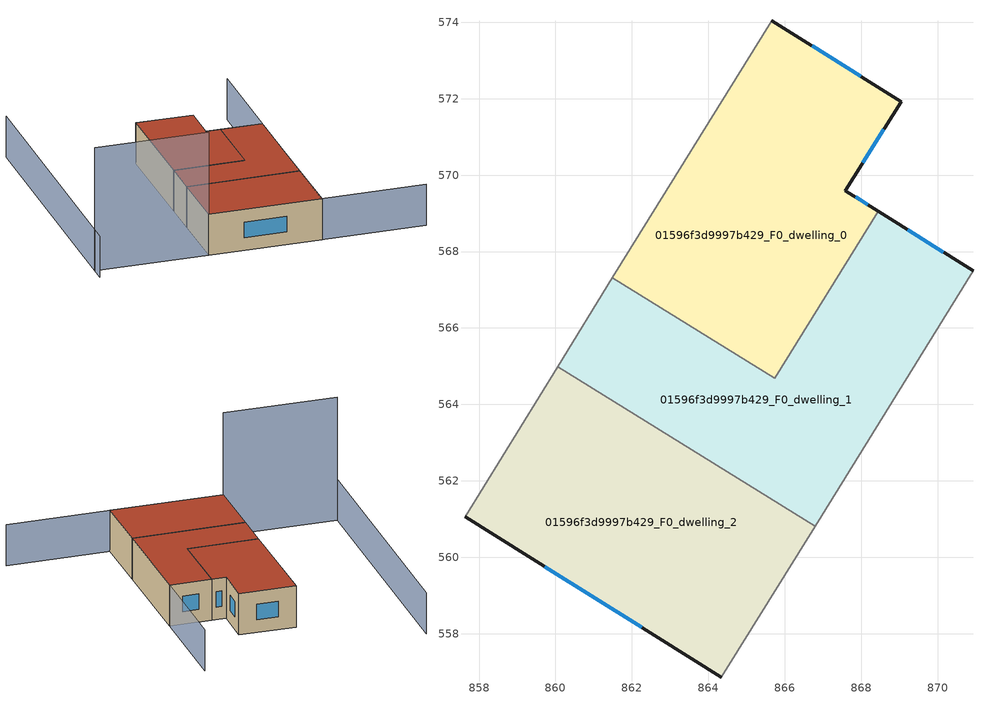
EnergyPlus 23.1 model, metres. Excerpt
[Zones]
01596f3d9997b429_F0_dwelling_0
 floor ground (EU_floor_Construction): 869.05,571.92 867.59,569.59 868.44,569.06 865.74,564.68 861.49,567.31 865.66,574.05 z0
 wall outside (EU_wall_Construction): 868.44,569.06 867.59,569.59 869.05,571.92 865.66,574.05 z0:3
 wall adiabatic (EU_wall_Construction): 865.66,574.05 861.49,567.31 z0:3
 wall to 01596f3d9997b429_F0_dwelling_1 (EU_wall_Construction): 861.49,567.31 865.74,564.68 868.44,569.06 z0:3
 window (EU_Window_Construction): 868.04,570.32 868.59,571.19 / 868.18,569.23 867.85,569.43 / 867.99,572.58 866.71,573.38 z0.93:2.07
 roof outside (EU_roof_Construction): 865.74,564.68 868.44,569.06 867.59,569.59 869.05,571.92 865.66,574.05 861.49,567.31 z3
01596f3d9997b429_F0_dwelling_1
 floor ground (EU_floor_Construction): 870.93,567.5 866.8,560.82 860.06,564.98 861.49,567.31 865.74,564.68 868.44,569.06 z0
 wall outside (EU_wall_Construction): 870.93,567.5 868.44,569.06 z0:3
 wall adiabatic (EU_wall_Construction): 866.8,560.82 870.93,567.5 / 861.49,567.31 860.06,564.98 z0:3
 wall to 01596f3d9997b429_F0_dwelling_2 (EU_wall_Construction): 860.05,564.98 866.79,560.82 z0:3
 window (EU_Window_Construction): 870.15,567.99 869.22,568.57 z0.93:2.07
 roof outside (EU_roof_Construction): 866.8,560.82 870.93,567.5 868.44,569.06 865.74,564.68 861.49,567.31 860.06,564.98 z3
01596f3d9997b429_F0_dwelling_2
 floor ground (EU_floor_Construction): 866.8,560.82 864.34,556.85 857.63,561.07 860.06,564.98 z0
 wall outside (EU_wall_Construction): 857.63,561.07 864.34,556.85 z0:3
 wall adiabatic (EU_wall_Construction): 864.34,556.85 866.8,560.82 / 860.06,564.98 857.63,561.07 z0:3
 window (EU_Window_Construction): 859.72,559.75 862.25,558.17 z0.93:2.07
 roof outside (EU_roof_Construction): 864.34,556.85 866.8,560.82 860.06,564.98 857.63,561.07 z3
shading: 870.49,553 864.27,556.9 / 864.27,556.9 874.9,573.83 / 860.97,581.37 850.32,564.42 z0:3; 857.63,561.06 850.87,565.31 z0:9
[Building]
EU S2 Campaign: North Axis=0; Terrain=City; Solar Distribution=FullExterior
[Site:Location]
Montreal-Trudeau.Intl.AP: Latitude=45.4667; Longitude=-73.75; Time Zone=-5; Elevation=36
[SizingPeriod:WeatherFileDays]
AnnualSizingPeriod: Begin Month=1; Begin Day of Month=1; End Month=12; End Day of Month=31; Day of Week for Start Day=Monday; Use Weather File Daylight Saving Period=No; Use Weather File Rain and Snow Indicators=No
[MATERIAL]
EU_InternalMass_Material: Roughness=MediumRough; Thickness=0.1; Conductivity=1; Density=1800; Specific Heat=900; Thermal Absorptance=0.9; Solar Absorptance=0.7; Visible Absorptance=0.7
[MATERIAL:NOMASS] Roughness=MediumRough; Thermal Absorptance=0.9; Solar Absorptance=0.7; Visible Absorptance=0.7
Name | Thermal Resistance
EU_wall_NoMass; EU_floor_NoMass | 1.36485
EU_roof_NoMass | 2.55992
[WINDOWMATERIAL:SIMPLEGLAZINGSYSTEM]
EU_Window_SimpleGlazing: UFactor=3.92339; Solar Heat Gain Coefficient=0.8; Visible Transmittance=0.8
[CONSTRUCTION]
EU_wall_Construction: EU_wall_NoMass
EU_roof_Construction: EU_roof_NoMass
EU_floor_Construction: EU_floor_NoMass
EU_Window_Construction: EU_Window_SimpleGlazing
EU_InternalMass_Construction: EU_InternalMass_Material
[ZONE] Type=1; Multiplier=1; Ceiling Height=autocalculate; Floor Area=autocalculate; Part of Total Floor Area=Yes
Name | Volume
01596f3d9997b429_F0_dwelling_0 | 110.141
01596f3d9997b429_F0_dwelling_1 | 110.149
01596f3d9997b429_F0_dwelling_2 | 110.155
[INTERNALMASS] Construction=EU_InternalMass_Construction
Name | Zone or ZoneList | Surface Area
01596f3d9997b429_F0_dwelling_0_EU_InternalMass | 01596f3d9997b429_F0_dwelling_0 | 36.7135
01596f3d9997b429_F0_dwelling_1_EU_InternalMass | 01596f3d9997b429_F0_dwelling_1 | 36.7165
01596f3d9997b429_F0_dwelling_2_EU_InternalMass | 01596f3d9997b429_F0_dwelling_2 | 36.7194
[OTHEREQUIPMENT] Fuel Type=Electricity; Design Level Calculation Method=Watts/Area; Power per Zone Floor Area=1; Fraction Latent=0; Fraction Radiant=0; Fraction Lost=0; Carbon Dioxide Generation Rate=0; EndUse Subcategory=EU_Step8_InternalGains
Name | Zone or ZoneList or Space or SpaceList | Schedule
EU_Step8_InternalGain_01596f3d9997b429_F0_dwelling_0_f000 | 01596f3d9997b429_F0_dwelling_0 | EU_Step8_GainSchedule_01596f3d9997b429_F0_dwelling_0_f000
EU_Step8_InternalGain_01596f3d9997b429_F0_dwelling_1_f000 | 01596f3d9997b429_F0_dwelling_1 | EU_Step8_GainSchedule_01596f3d9997b429_F0_dwelling_1_f000
EU_Step8_InternalGain_01596f3d9997b429_F0_dwelling_2_f000 | 01596f3d9997b429_F0_dwelling_2 | EU_Step8_GainSchedule_01596f3d9997b429_F0_dwelling_2_f000
[ZONEVENTILATION:DESIGNFLOWRATE] Schedule=EU_AlwaysOn; Design Flow Rate Calculation Method=AirChanges/Hour; Air Changes per Hour=0.860309; Ventilation Type=Natural; Fan Pressure Rise=0; Fan Total Efficiency=1; Constant Term Coefficient=1; Temperature Term Coefficient=0; Velocity Term Coefficient=0; Velocity Squared Term Coefficient=0; Minimum Indoor Temperature=-100; Maximum Indoor Temperature=100; Delta Temperature=-100; Minimum Outdoor Temperature=-100; Maximum Outdoor Temperature=100; Maximum Wind Speed=40
Name | Zone or ZoneList or Space or SpaceList
EU_ConstantAir_01596f3d9997b429_F0_dwelling_0 | 01596f3d9997b429_F0_dwelling_0
EU_ConstantAir_01596f3d9997b429_F0_dwelling_1 | 01596f3d9997b429_F0_dwelling_1
EU_ConstantAir_01596f3d9997b429_F0_dwelling_2 | 01596f3d9997b429_F0_dwelling_2
[HVACTEMPLATE:THERMOSTAT] Constant Heating Setpoint=20; Constant Cooling Setpoint=50
EU_HeatOnly_01596f3d9997b429_F0_dwelling_0; EU_HeatOnly_01596f3d9997b429_F0_dwelling_1; EU_HeatOnly_01596f3d9997b429_F0_dwelling_2
[HVACTEMPLATE:ZONE:IDEALLOADSAIRSYSTEM] System Availability Schedule=EU_AlwaysOn; Maximum Heating Supply Air Temperature=50; Minimum Cooling Supply Air Temperature=13; Maximum Heating Supply Air Humidity Ratio=0.0156; Minimum Cooling Supply Air Humidity Ratio=0.0077; Heating Limit=NoLimit; Cooling Limit=NoLimit; Heating Availability Schedule=EU_AlwaysOn; Cooling Availability Schedule=EU_CoolingOff; Dehumidification Control Type=ConstantSensibleHeatRatio; Cooling Sensible Heat Ratio=0.7; Dehumidification Setpoint=60; Humidification Control Type=None; Humidification Setpoint=30; Outdoor Air Method=None; Outdoor Air Flow Rate per Person=0.00944; Outdoor Air Flow Rate per Zone Floor Area=0; Outdoor Air Flow Rate per Zone=0; Demand Controlled Ventilation Type=None; Outdoor Air Economizer Type=NoEconomizer; Heat Recovery Type=None; Sensible Heat Recovery Effectiveness=0.7; Latent Heat Recovery Effectiveness=0.65
Name | Template Thermostat
01596f3d9997b429_F0_dwelling_0 | EU_HeatOnly_01596f3d9997b429_F0_dwelling_0
01596f3d9997b429_F0_dwelling_1 | EU_HeatOnly_01596f3d9997b429_F0_dwelling_1
01596f3d9997b429_F0_dwelling_2 | EU_HeatOnly_01596f3d9997b429_F0_dwelling_2
[SIZING:ZONE] Zone Cooling Design Supply Air Temperature Input Method=SupplyAirTemperature; Zone Cooling Design Supply Air Temperature=13; Zone Heating Design Supply Air Temperature Input Method=SupplyAirTemperature; Zone Heating Design Supply Air Temperature=50; Zone Cooling Design Supply Air Humidity Ratio=0.008; Zone Heating Design Supply Air Humidity Ratio=0.008; Cooling Design Air Flow Method=DesignDay; Cooling Design Air Flow Rate=0; Cooling Minimum Air Flow per Zone Floor Area=0.000762; Cooling Minimum Air Flow=0; Cooling Minimum Air Flow Fraction=0.2; Heating Design Air Flow Method=DesignDay; Heating Design Air Flow Rate=0; Heating Maximum Air Flow per Zone Floor Area=0.002032; Heating Maximum Air Flow=0.141576; Heating Maximum Air Flow Fraction=0.3; Account for Dedicated Outdoor Air System=No; Dedicated Outdoor Air System Control Strategy=NeutralSupplyAir; Dedicated Outdoor Air Low Setpoint Temperature for Design=autosize; Dedicated Outdoor Air High Setpoint Temperature for Design=autosize; Zone Load Sizing Method=Sensible Load Only No Latent Load; Zone Latent Cooling Design Supply Air Humidity Ratio Input Method=HumidityRatioDifference; Zone Cooling Design Supply Air Humidity Ratio Difference=0.005; Zone Latent Heating Design Supply Air Humidity Ratio Input Method=HumidityRatioDifference; Zone Humidification Design Supply Air Humidity Ratio Difference=0.005
01596f3d9997b429_F0_dwelling_0; 01596f3d9997b429_F0_dwelling_1; 01596f3d9997b429_F0_dwelling_2
[SCHEDULE:CONSTANT]
Name | Hourly Value
EU_AlwaysOn | 1
EU_CoolingOff | 0
[SCHEDULE:FILE] Column Number=1; Rows to Skip at Top=0; Number of Hours of Data=8760; Column Separator=Comma; Interpolate to Timestep=No; Minutes per Item=60; Adjust Schedule for Daylight Savings=Yes
Name | File
EU_Step8_GainSchedule_01596f3d9997b429_F0_dwelling_0_f000 | ../../schedules/01596f3d9997b429/01596f3d9997b429_F0_dwelling_0_f000_gain.csv
EU_Step8_GainSchedule_01596f3d9997b429_F0_dwelling_1_f000 | ../../schedules/01596f3d9997b429/01596f3d9997b429_F0_dwelling_1_f000_gain.csv
EU_Step8_GainSchedule_01596f3d9997b429_F0_dwelling_2_f000 | ../../schedules/01596f3d9997b429/01596f3d9997b429_F0_dwelling_2_f000_gain.csv
